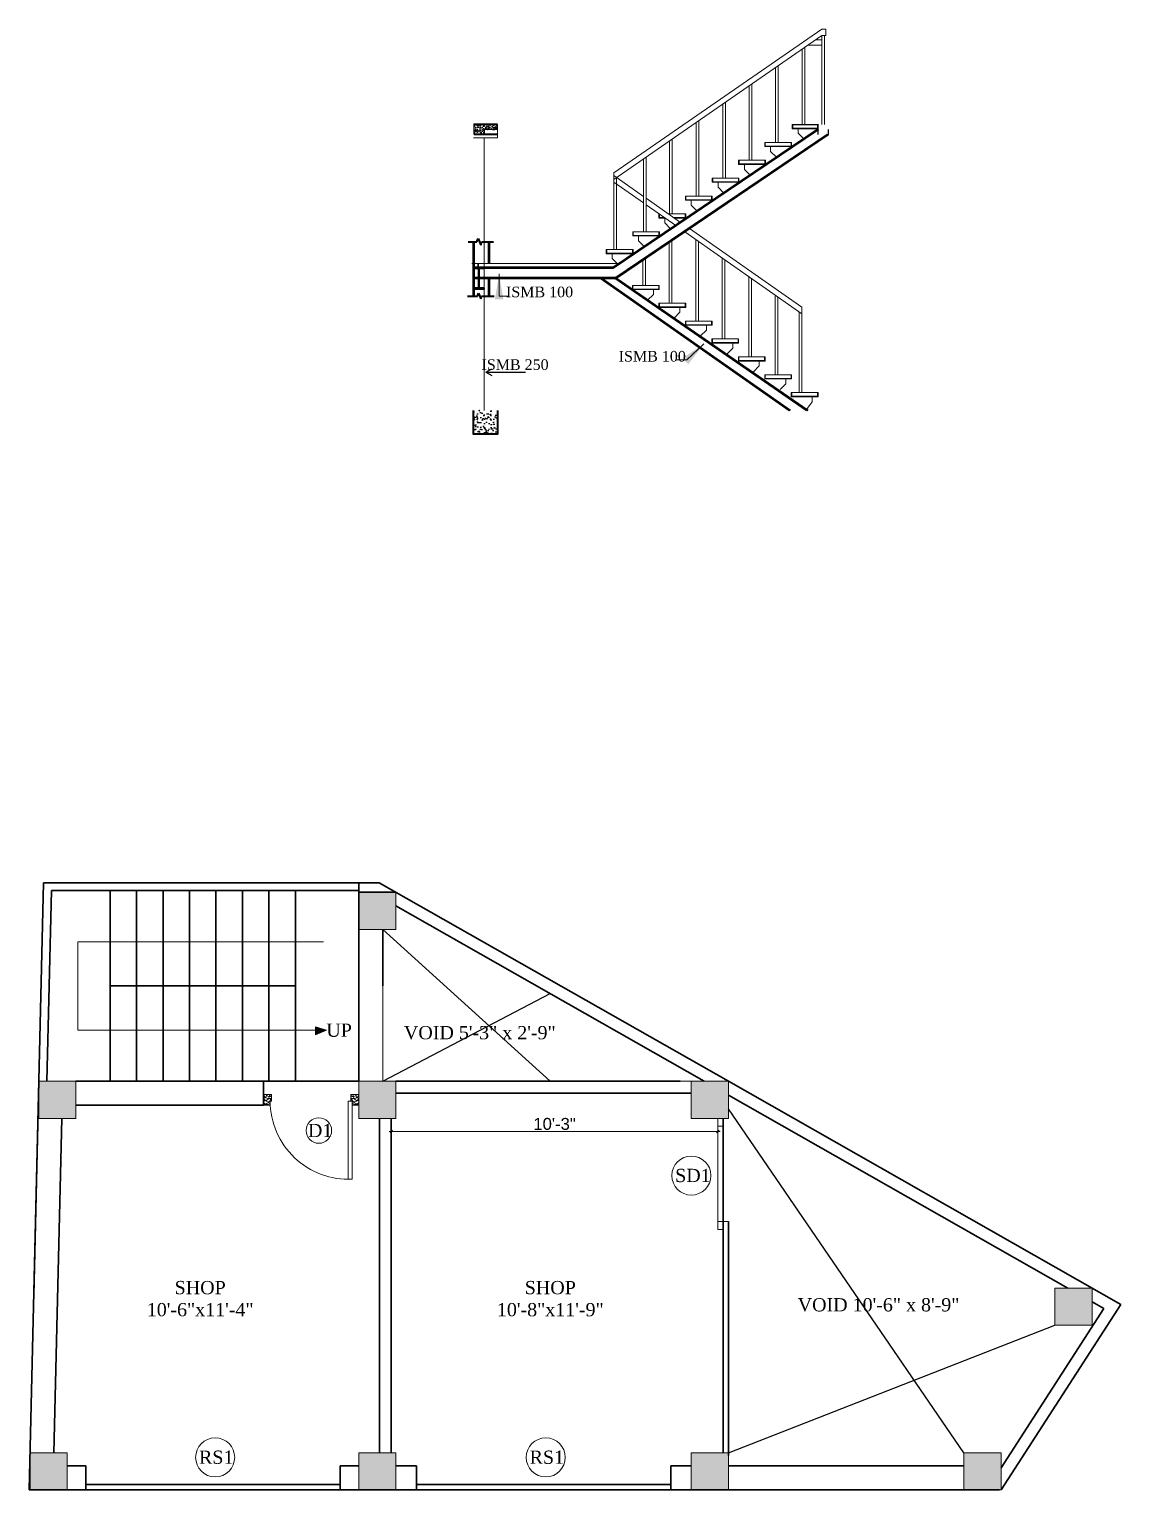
# Model space of a CAD drawing. Header units: inches. Extents: x 149946 to 166271, y -29520 to -26192.
# Drawn here: x 158890 to 159303, y -28982 to -28430 of the extents above; entities that cross this region are included whole.
import ezdxf

# ---------------------------------------------------------------- set-up
doc = ezdxf.new("R2010")
doc.units = ezdxf.units.IN
doc.header["$LTSCALE"] = 5
doc.header["$MEASUREMENT"] = 0
for name, color, linetype in [('_KTI_CONTROL', 7, 'Continuous'), ('DIM', 5, 'Continuous'), ('TEXT', 6, 'Continuous'), ('WALL', 7, 'Continuous')]:
    doc.layers.add(name, color=color, linetype=linetype)
for name, color, linetype, lineweight in [('A-WALL', 7, 'Continuous', 9), ('Dimension', 7, 'Continuous', 18), ('DOOR', 62, 'Continuous', 0), ('ELE', 255, 'Continuous', 35), ('ELEVATION', 85, 'Continuous', 18), ('Elevation2 0.25 MG', 11, 'Continuous', 40), ('HATCH', 253, 'Continuous', 0), ('TXT', 114, 'Continuous', 13), ('windows', 6, 'Continuous', 9)]:
    doc.layers.add(name, color=color, linetype=linetype, lineweight=lineweight)
doc.layers.add('dim line', color=7, linetype='Continuous', lineweight=15, true_color=0xfab2b2)
doc.styles.add('ARIAL', font='cityb___.ttf')
doc.styles.add('DIM', font='dutch.ttf')
doc.styles.add('ordinary', font='times.ttf')
doc.styles.get("Standard").update_dxf_attribs({"font": 'arial.ttf'})
doc.dimstyles.new('ARROW-1', dxfattribs={"dimscale": 96, "dimtxt": 4, "dimasz": 0.1, "dimexe": 0, "dimexo": 0, "dimgap": 0.03125, "dimtad": 1, "dimdec": 0, "dimlfac": 2, "dimzin": 3, "dimdsep": 46, "dimlunit": 4, "dimtxsty": 'ARIAL', "dimcen": 0.09375, "dimclrd": 256, "dimclre": 256, "dimclrt": 256, "dimadec": 0, "dimazin": 0, "dimtfac": 1, "dimtdec": 0, "dimtix": 1, "dimtmove": 1, "dimatfit": 3, "dimfxl": 1, "dimfrac": 2, "dimtolj": 1, "dimtzin": 0, "dimlwd": -1, "dimlwe": -1, "dimarcsym": 0})
doc.dimstyles.new('Standard$0', dxfattribs={"dimtxt": 6, "dimasz": 4, "dimexe": 3, "dimexo": 6, "dimgap": 3, "dimtad": 1, "dimdec": 1, "dimzin": 0, "dimdsep": 46, "dimlunit": 4, "dimtxsty": 'Standard', "dimcen": 0.09, "dimclrd": 6, "dimclre": 6, "dimclrt": 7, "dimadec": 0, "dimazin": 0, "dimtfac": 1, "dimtdec": 1, "dimtix": 1, "dimtofl": 0, "dimtmove": 1, "dimatfit": 3, "dimfxl": 1, "dimtolj": 1, "dimtzin": 0, "dimlwd": 18, "dimlwe": 18, "dimarcsym": 0})

# ---------------------------------------------------------------- blocks, each defined once
blk = doc.blocks.new('A$C27B36B59')
at = {"layer": 'DOOR'}
for p, q in [((0, 4), (0, 0)), ((2.5, 4), (0, 4)), ((0, 0), (3, 0)), ((2.5, 2.5), (2.5, 4)), ((3, 2.5), (2.5, 2.5)), ((3, 0), (3, 2.5))]:
    blk.add_line(p, q, dxfattribs=at)
for centre, radius, start, end in [((-1.4, -0.54), 4.75, 22.1411, 72.838), ((1.34, 2.09), 1.64, 45.138, 144.8948), ((2.21, 0.3), 2.49, 83.3149, 152.658), ((0.13, 0.37), 2.05, 349.4875, 93.6805), ((1.96, -0.47), 2.01, 58.7447, 166.495), ((-0.06, 0.32), 1.13, 343.542, 86.947), ((2.08, -0.4), 1.17, 38.2816, 160.1519)]:
    blk.add_arc(centre, radius, start, end, dxfattribs=at)
blk = doc.blocks.new('D2')
at = {"layer": 'DOOR'}
for p, q in [((74473.95, 24047.59), (74473.95, 24018.09)), ((74473.95, 24047.59), (74475.45, 24047.59)), ((74475.45, 24047.59), (74475.45, 24018.13))]:
    blk.add_line(p, q, dxfattribs=at)
blk.add_arc((74473.95, 24047.59), 29.5, 180, 272.9146, dxfattribs=at)
at = {"layer": 'DOOR', "xscale": -1, "rotation": 180}
blk.add_blockref('A$C27B36B59', (74441.95, 24050.09), dxfattribs=at)
at = {"layer": 'DOOR', "rotation": 180}
blk.add_blockref('A$C27B36B59', (74477.95, 24050.09), dxfattribs=at)
blk = doc.blocks.new('oblique')
at = {"color": 0, "lineweight": -2}
blk.add_line((0.25, 0.25), (-0.25, -0.25), dxfattribs=at)
at = {"layer": 'dim line', "lineweight": 9}
for p, q in [((-0.4375, 0), (0.4375, 0)), ((0, 0.4375), (0, -0.4375))]:
    blk.add_line(p, q, dxfattribs=at)
blk = doc.blocks.new('*D688')
at = {"layer": 'A-WALL', "color": 33, "lineweight": 0, "ltscale": 5}
blk.add_line((159027.15, -28846.54), (159150.46, -28846.54), dxfattribs=at)
at = {"layer": 'A-WALL', "color": 47, "lineweight": 0, "ltscale": 5}
for p, q in [((159027.15, -28846.62), (159027.15, -28849.54)), ((159150.46, -28846.62), (159150.46, -28849.54))]:
    blk.add_line(p, q, dxfattribs=at)
at = {"layer": 'Defpoints', "color": 0, "ltscale": 5}
for p in [(159027.15, -28841.62), (159150.46, -28841.62), (159150.46, -28846.54)]:
    blk.add_point(p, dxfattribs=at)
at = {"layer": 'A-WALL', "color": 33, "lineweight": 0, "ltscale": 5, "xscale": 2, "yscale": 2, "zscale": 2, "rotation": 180}
blk.add_blockref('oblique', (159027.15, -28846.54), dxfattribs=at)
at = {"layer": 'A-WALL', "color": 33, "lineweight": 0, "ltscale": 5, "xscale": 2, "yscale": 2, "zscale": 2}
blk.add_blockref('oblique', (159150.46, -28846.54), dxfattribs=at)
at = {"layer": 'A-WALL', "color": 7, "ltscale": 5, "insert": (159088.81, -28843.74), "char_height": 4.5, "attachment_point": 5}
blk.add_mtext('\\A1;10\'-3"', dxfattribs=at)
blk = doc.blocks.new('_OBLIQUE')
at = {"color": 0, "linetype": 'ByBlock'}
blk.add_line((-0.5, -0.5), (0.5, 0.5), dxfattribs=at)

msp = doc.modelspace()

# ---------------------------------------------------------------- hatches: boundary and pattern name
h = msp.add_hatch()
h.set_pattern_fill('AR-CONC', color=256, scale=0.5, style=0)
h.set_pattern_definition([(130, (375952.7917, -58145.887), (-3.586300913, -0.313760675), [0.375, -4.125]), (185, (375952.7917, -58145.887), (0.69375667, 3.76096067), [0.3, -3.3]), (79.5485555, (375952.493, -58145.913), (-2.892544234, 3.447199955), [0.31870096, -3.50571056]), (133.8158, (375952.7917, -58144.887), (-5.33620665, -0.8275964), [0.5625, -6.1875]), (83.3643645, (375952.347, -58144.956), (-4.67330973, 4.870593), [0.47805171, -5.2585688]), (188.815836, (375952.7917, -58144.887), (-4.67330973, 4.870593), [0.45, -4.95]), (159, (375952.2917, -58145.137), (-2.98453526, -2.013094453), [0.375, -4.125]), (214, (375952.2917, -58145.137), (-1.21657666, 3.625750225), [0.3, -3.3]), (108.5485553, (375952.043, -58145.3047), (-4.201111884, 1.612655764), [0.31870095, -3.50571056]), (142.5, (375952.7917, -58145.887), (-0.0607992766, 1.664469269), [0, -3.26, 0, -3.35, 0, -3.3125]), (172.5, (375952.7917, -58145.887), (-1.315347687, 1.97205856), [0, -1.91, 0, -3.185, 0, -1.2625]), (212.5, (375953.9067, -58145.887), (-2.669112181, -0.112774359), [0, -1.25, 0, -3.9, 0, -5.175]), (222.5, (375954.4067, -58145.887), (-2.915930847, 0.500524912), [0, -1.625, 0, -2.59, 0, -3.675])])
h.paths.add_polyline_path([(159058.2, -28583.27), (159058.2, -28574.27), (159067.2, -28574.27), (159067.2, -28583.27)])
at = {"layer": 'A-WALL', "ltscale": 5}
msp.add_hatch(color=1, dxfattribs=at).paths.add_polyline_path([(159002.67, -28808.35), (158998.47, -28807), (158998.47, -28810.12)])
at = {"layer": 'Dimension', "lineweight": -2, "ltscale": 0.08}
h = msp.add_hatch(dxfattribs=at)
h.set_pattern_fill('AR-CONC', color=256, scale=0.23806, style=0)
h.set_pattern_definition([(130, (238627.4187, 53205.8961), (-1.707506646, -0.149387475), [0.178544692, -1.963991613]), (185, (238627.4187, 53205.8961), (0.330310855, 1.790665505), [0.142835754, -1.57119329]), (79.5486, (238627.2764, 53205.8837), (-1.37719706, 1.641276943), [0.151739635, -1.669136033]), (133.8158, (238627.4187, 53206.3723), (-2.54066966, -0.394033886), [0.26781704, -2.94598742]), (83.3644, (238627.207, 53206.3394), (-2.2250542, 2.318981004), [0.22760946, -2.50370365]), (188.8158, (238627.4187, 53206.3723), (-2.22505239, 2.31898274), [0.21425363, -2.356789936]), (159, (238627.1806, 53206.2532), (-1.420994478, -0.958472878), [0.178544692, -1.963991613]), (214, (238627.1806, 53206.2532), (-0.57923548, 1.72628922), [0.142835754, -1.57119329]), (108.5486, (238627.0622, 53206.1734), (-2.00023054, 0.767814776), [0.151739635, -1.669136033]), (142.5, (238627.41866, 53205.89615), (-0.0289477016, 0.7924857418), [0, -1.552148523, 0, -1.594999249, 0, -1.57714478]), (172.5, (238627.4187, 53205.89615), (-0.626262261, 0.938934902), [0, -0.909387632, 0, -1.516439585, 0, -0.601100463]), (212.5, (238627.94953, 53205.89615), (-1.2708155, -0.053694035), [0, -0.595148974, 0, -1.856864798, 0, -2.463916751]), (222.5, (238628.1876, 53205.8961), (-1.3883306, 0.23830951), [0, -0.773693666, 0, -1.233148673, 0, -1.749737982])])
h.paths.add_polyline_path([(159067.2, -28466.27), (159067.2, -28468.18), (159062.2, -28468.18), (159062.2, -28470.08), (159058.39, -28470.08), (159058.39, -28466.27)])
at = {"layer": 'WALL', "linetype": 'ByBlock', "ltscale": 5, "true_color": 0xf8991e}
h = msp.add_hatch(color=30, dxfattribs=at)
h.dxf.hatch_style = 1
h.paths.add_polyline_path([(159014.9, -28770.24), (159028.9, -28770.24), (159028.9, -28756.24), (159014.9, -28756.24)])
h = msp.add_hatch(color=30, dxfattribs=at)
h.dxf.hatch_style = 1
h.paths.add_polyline_path([(158894.01, -28841.62), (158908.01, -28841.62), (158908.01, -28827.62), (158894.01, -28827.62)])
h = msp.add_hatch(color=30, dxfattribs=at)
h.dxf.hatch_style = 1
h.paths.add_polyline_path([(159014.9, -28841.62), (159028.9, -28841.62), (159028.9, -28827.62), (159014.9, -28827.62)])
h = msp.add_hatch(color=30, dxfattribs=at)
h.dxf.hatch_style = 1
h.paths.add_polyline_path([(159154.46, -28841.62), (159154.46, -28827.62), (159140.46, -28827.62), (159140.46, -28841.62)])
h = msp.add_hatch(color=30, dxfattribs=at)
h.dxf.hatch_style = 1
h.paths.add_polyline_path([(159277.85, -28905.72), (159277.85, -28919.72), (159291.85, -28919.72), (159291.85, -28905.72)])
h = msp.add_hatch(color=30, dxfattribs=at)
h.dxf.hatch_style = 1
h.paths.add_polyline_path([(158890.69, -28967.9), (158890.69, -28981.9), (158904.69, -28981.9), (158904.69, -28967.9)])
h = msp.add_hatch(color=30, dxfattribs=at)
h.dxf.hatch_style = 1
h.paths.add_polyline_path([(159014.9, -28967.9), (159014.9, -28981.9), (159028.9, -28981.9), (159028.9, -28967.9)])
h = msp.add_hatch(color=30, dxfattribs=at)
h.dxf.hatch_style = 1
h.paths.add_polyline_path([(159140.46, -28967.9), (159140.46, -28981.9), (159154.46, -28981.9), (159154.46, -28967.9)])
h = msp.add_hatch(color=30, dxfattribs=at)
h.dxf.hatch_style = 1
h.paths.add_polyline_path([(159243.47, -28967.9), (159243.47, -28981.9), (159257.47, -28981.9), (159257.47, -28967.9)])

# ---------------------------------------------------------------- linework, layer by layer
at = {"layer": '_KTI_CONTROL', "ltscale": 20}
for p, q in [((159067.2, -28466.27), (159058.2, -28466.27)), ((159108.25, -28520.27), (159058.2, -28520.27))]:
    msp.add_line(p, q, dxfattribs=at)
at = {"layer": 'A-WALL', "ltscale": 6}
for p, q in [((159067.2, -28471.27), (159067.2, -28466.27)), ((159067.2, -28471.27), (159058.2, -28471.27)), ((159062.2, -28574.27), (159062.2, -28471.27))]:
    msp.add_line(p, q, dxfattribs=at)
at = {"layer": 'A-WALL', "lineweight": 30}
for p, q in [((158890.35, -28981.9), (158895.79, -28752.62)), ((158895.79, -28752.62), (159022.53, -28752.62)), ((158897.01, -28827.62), (158898.72, -28755.62)), ((158898.72, -28755.62), (159014.9, -28755.62)), ((158920.9, -28755.62), (158920.9, -28827.62)), ((158930.9, -28755.62), (158930.9, -28827.62)), ((158940.9, -28755.62), (158940.9, -28827.62)), ((158950.9, -28755.62), (158950.9, -28827.62)), ((158960.9, -28755.62), (158960.9, -28827.62)), ((158970.9, -28755.62), (158970.9, -28827.62)), ((158980.9, -28755.62), (158980.9, -28827.62)), ((158990.9, -28755.62), (158990.9, -28827.62)), ((159014.9, -28752.62), (159014.9, -28827.62)), ((159028.9, -28756.24), (159014.9, -28756.24)), ((159022.53, -28752.62), (159154.46, -28827.62)), ((159028.9, -28761.41), (159145.36, -28827.62)), ((159023.9, -28770.24), (159023.9, -28791.62)), ((158920.9, -28791.62), (158990.9, -28791.62)), ((158894.01, -28827.62), (158892.09, -28908.53)), ((158908.01, -28827.62), (159014.9, -28827.62)), ((158978.9, -28836.62), (158978.9, -28827.62)), ((159028.9, -28827.62), (159136.25, -28827.62)), ((159154.46, -28827.62), (159302.71, -28911.9)), ((159140.46, -28832.12), (159028.9, -28832.12)), ((159154.46, -28832.8), (159282.74, -28905.72)), ((158978.9, -28836.62), (158908.01, -28836.62)), ((158899.69, -28967.9), (158902.68, -28841.62)), ((159022.65, -28841.62), (159022.65, -28967.9)), ((159027.15, -28841.62), (159027.15, -28967.9)), ((159152.46, -28841.62), (159152.46, -28967.9)), ((159154.46, -28880.62), (159154.46, -28968.9)), ((159291.85, -28910.9), (159296.34, -28913.46)), ((159302.71, -28911.9), (159257.47, -28981.9)), ((159296.34, -28913.46), (159257.47, -28973.61)), ((158904.69, -28972.9), (158911.79, -28972.9)), ((158911.79, -28981.9), (158911.79, -28972.9)), ((159007.79, -28981.9), (159007.79, -28972.9)), ((159007.79, -28972.9), (159014.9, -28972.9)), ((159036.68, -28972.9), (159028.9, -28972.9)), ((159036.68, -28981.9), (159036.68, -28972.9)), ((159132.68, -28981.9), (159132.68, -28972.9)), ((159132.68, -28972.9), (159140.46, -28972.9)), ((159243.47, -28972.9), (159154.46, -28972.9)), ((159256.83, -28981.9), (158890.35, -28981.9)), ((159256.83, -28981.9), (158890.35, -28981.9)), ((159007.79, -28979.9), (158911.79, -28979.9)), ((159132.68, -28979.9), (159036.68, -28979.9))]:
    msp.add_line(p, q, dxfattribs=at)
at = {"layer": 'A-WALL', "ltscale": 5}
for p, q in [((159001.47, -28774.95), (158908.72, -28774.95)), ((158908.72, -28774.95), (158908.72, -28808.35)), ((159023.9, -28791.62), (159023.9, -28827.62)), ((158908.72, -28808.35), (158998.47, -28808.35)), ((159002.67, -28808.35), (158998.47, -28807)), ((158998.47, -28807), (158998.47, -28810.12)), ((158998.47, -28810.12), (159002.67, -28808.35)), ((158908.01, -28827.62), (158894.01, -28827.62)), ((159150.46, -28883.62), (159150.46, -28841.62)), ((159150.46, -28841.62), (159152.46, -28841.62)), ((159150.46, -28844.62), (159152.46, -28844.62)), ((159152.46, -28841.62), (159152.46, -28883.62)), ((159152.46, -28880.62), (159150.46, -28880.62)), ((159152.46, -28880.62), (159154.46, -28880.62)), ((159152.46, -28883.62), (159150.46, -28883.62))]:
    msp.add_line(p, q, dxfattribs=at)
for points in [[(159014.9, -28770.24), (159028.9, -28770.24), (159028.9, -28756.24), (159014.9, -28756.24)], [(159028.9, -28761.41), (159028.9, -28770.24), (159023.9, -28770.24), (159023.9, -28791.62), (159023.9, -28827.62), (159028.9, -28827.62), (159145.36, -28827.62)], [(158894.01, -28841.62), (158908.01, -28841.62), (158908.01, -28827.62), (158894.01, -28827.62)], [(159014.9, -28841.62), (159028.9, -28841.62), (159028.9, -28827.62), (159014.9, -28827.62)], [(159140.46, -28841.62), (159154.46, -28841.62), (159154.46, -28827.62), (159140.46, -28827.62)], [(159277.85, -28905.72), (159291.85, -28905.72), (159291.85, -28919.72), (159277.85, -28919.72)], [(158890.69, -28967.9), (158904.69, -28967.9), (158904.69, -28981.9), (158890.69, -28981.9)], [(159014.9, -28967.9), (159028.9, -28967.9), (159028.9, -28981.9), (159014.9, -28981.9)], [(159140.46, -28967.9), (159154.46, -28967.9), (159154.46, -28981.9), (159140.46, -28981.9)], [(159243.47, -28967.9), (159257.47, -28967.9), (159257.47, -28981.9), (159243.47, -28981.9)]]:
    msp.add_lwpolyline(points, close=True, dxfattribs=at)
for points in [[(159154.46, -28972.9), (159154.46, -28972.9), (159243.47, -28972.9), (159243.47, -28967.9), (159257.47, -28967.9), (159257.47, -28973.61), (159292.29, -28919.72), (159277.85, -28919.72), (159277.85, -28905.72), (159282.74, -28905.72), (159154.46, -28832.8), (159154.46, -28841.62)], [(159154.46, -28880.62), (159154.46, -28967.9)]]:
    msp.add_lwpolyline(points, dxfattribs=at)
for centre, radius in [((158999.77, -28846.21), 4.82), ((159140.48, -28863.23), 7.38), ((158960.61, -28969.66), 7.38), ((159085.5, -28969.66), 7.38)]:
    msp.add_circle(centre, radius, dxfattribs=at)
at = {"layer": 'DIM'}
for q in [(159065.11, -28558.58), (159077.78, -28559.81), (159065.11, -28561.05)]:
    msp.add_line((159062.81, -28559.81), q, dxfattribs=at)
at = {"layer": 'Dimension'}
for p, q in [((159111.17, -28484.52), (159189.77, -28430.27)), ((159189.77, -28430.27), (159191.32, -28430.27)), ((159191.32, -28432.7), (159191.32, -28430.27)), ((159111.17, -28486.99), (159189.77, -28432.7)), ((159189.77, -28432.7), (159189.77, -28466.27)), ((159189.77, -28432.7), (159191.32, -28432.7)), ((159190.77, -28432.7), (159190.77, -28466.27)), ((159182.29, -28466.27), (159182.29, -28437.87)), ((159183.29, -28466.27), (159183.29, -28437.18)), ((159172.29, -28473.02), (159172.29, -28444.78)), ((159173.29, -28473.02), (159173.29, -28444.09)), ((159162.38, -28479.77), (159162.38, -28451.62)), ((159163.38, -28479.77), (159163.38, -28450.93)), ((159152.41, -28486.52), (159152.41, -28458.51)), ((159153.41, -28486.52), (159153.41, -28457.82)), ((159142.28, -28493.27), (159142.28, -28465.51)), ((159143.28, -28493.27), (159143.28, -28464.82)), ((159180.19, -28467.85), (159185.79, -28467.85)), ((159132.27, -28500.02), (159132.27, -28472.42)), ((159133.27, -28500.02), (159133.27, -28471.73)), ((159169.81, -28474.6), (159175.66, -28474.6)), ((159122.38, -28506.77), (159122.38, -28479.25)), ((159123.38, -28506.77), (159123.38, -28478.55)), ((159111.17, -28513.52), (159111.17, -28484.52)), ((159122.38, -28493.41), (159111.17, -28485.57)), ((159159.9, -28481.35), (159165.75, -28481.35)), ((159122.38, -28495.85), (159111.17, -28488.01)), ((159112.17, -28513.52), (159112.17, -28486.26)), ((159149.93, -28488.1), (159155.78, -28488.1)), ((159136.44, -28503.23), (159123.38, -28494.11)), ((159134.66, -28504.43), (159123.38, -28496.55)), ((159139.81, -28494.85), (159145.66, -28494.85)), ((159182.26, -28537.71), (159137.96, -28506.74)), ((159182.26, -28535.27), (159139.74, -28505.54)), ((159119.92, -28508.35), (159125.77, -28508.35)), ((159132.16, -28533.77), (159132.16, -28510.66)), ((159133.16, -28533.77), (159133.16, -28509.99)), ((159142.16, -28540.52), (159142.16, -28509.68)), ((159143.16, -28540.52), (159143.16, -28510.38)), ((159109.92, -28515.1), (159115.77, -28515.1)), ((159122.16, -28527.02), (159122.16, -28517.42)), ((159123.16, -28527.02), (159123.16, -28516.75)), ((159152.16, -28547.27), (159152.16, -28516.67)), ((159153.16, -28547.27), (159153.16, -28517.37)), ((159162.16, -28554.02), (159162.16, -28523.66)), ((159163.16, -28554.02), (159163.16, -28524.36)), ((159126.77, -28528.6), (159120.92, -28528.6)), ((159136.77, -28535.35), (159130.92, -28535.35)), ((159172.16, -28560.77), (159172.16, -28530.65)), ((159173.16, -28560.77), (159173.16, -28531.35)), ((159182.26, -28567.52), (159182.26, -28535.27)), ((159181.26, -28567.52), (159181.26, -28537.01)), ((159146.77, -28542.1), (159140.92, -28542.1)), ((159156.77, -28548.85), (159150.92, -28548.85)), ((159166.77, -28555.6), (159160.92, -28555.6)), ((159176.77, -28562.35), (159170.92, -28562.35)), ((159186.77, -28569.1), (159180.92, -28569.1))]:
    msp.add_line(p, q, dxfattribs=at)
at = {"layer": 'Dimension', "lineweight": -2, "ltscale": 0.08}
for p, q in [((159058.39, -28470.08), (159058.39, -28466.27)), ((159062.2, -28468.18), (159062.2, -28470.08)), ((159067.2, -28468.18), (159062.2, -28468.18)), ((159188.35, -28470.08), (159188.35, -28466.27)), ((159192.16, -28468.18), (159192.16, -28470.08))]:
    msp.add_line(p, q, dxfattribs=at)
at = {"layer": 'ELE', "color": 116, "true_color": 0x136734}
for p, q in [((159067.2, -28466.27), (159058.26, -28466.27)), ((159188.35, -28467.85), (159110.81, -28520.27)), ((159188.35, -28468.13), (159110.88, -28520.51)), ((159067.2, -28470.08), (159058.39, -28470.08)), ((159191.75, -28470.08), (159111.96, -28524.03)), ((159192.18, -28470.08), (159112.04, -28524.27)), ((159056.17, -28510.54), (159059.42, -28510.54)), ((159058.2, -28531.05), (159058.2, -28510.54)), ((159058.45, -28531.05), (159058.45, -28510.54)), ((159059.42, -28510.54), (159059.99, -28509.36)), ((159059.99, -28509.36), (159060.94, -28511.8)), ((159060.94, -28511.8), (159061.34, -28510.54)), ((159061.34, -28510.54), (159065.72, -28510.54)), ((159063.95, -28518.7), (159063.95, -28510.54)), ((159064.2, -28518.7), (159064.2, -28510.54)), ((159057.82, -28524.03), (159111.96, -28524.03)), ((159057.82, -28524.27), (159112.04, -28524.27)), ((159110.88, -28520.51), (159059.33, -28520.51)), ((159059.74, -28520.27), (159110.81, -28520.27)), ((159063.95, -28531.05), (159063.95, -28524.27)), ((159064.2, -28531.05), (159064.2, -28524.27)), ((159106.03, -28524.27), (159177.45, -28574.27)), ((159106.44, -28524.27), (159177.87, -28574.27)), ((159111.17, -28520.27), (159111.24, -28520.27)), ((159111.55, -28524.27), (159184, -28574.27)), ((159111.97, -28524.27), (159184.43, -28574.27)), ((159059.74, -28531.05), (159060.13, -28529.93)), ((159060.13, -28529.93), (159060.97, -28532.12)), ((159055.9, -28531.05), (159059.74, -28531.05)), ((159060.97, -28532.12), (159061.26, -28531.05)), ((159061.26, -28531.05), (159066.04, -28531.05))]:
    msp.add_line(p, q, dxfattribs=at)
at = {"layer": 'ELE'}
msp.add_lwpolyline([(159058.2, -28520.27), (159058.2, -28520.36, 0.157898), (159058.61, -28520.51), (159059.83, -28520.51, -0.414214), (159060.12, -28520.81), (159060.12, -28527.73, -0.414214), (159059.83, -28528.03), (159058.61, -28528.03, 0.157898), (159058.2, -28528.19), (159058.2, -28528.27), (159062.2, -28528.27), (159062.2, -28528.19, 0.153054), (159061.79, -28528.03), (159060.57, -28528.03, -0.414214), (159060.28, -28527.73), (159060.28, -28520.81, -0.414214), (159060.57, -28520.51), (159061.78, -28520.51, 0.157898), (159062.2, -28520.36), (159062.2, -28520.27), (159058.2, -28520.27)], format="xyb", dxfattribs=at)
at = {"layer": 'ELEVATION'}
for p, q in [((159188.15, -28466.35), (159178.43, -28466.35)), ((159188.53, -28466.27), (159178.81, -28466.27)), ((159178.15, -28473.02), (159168.43, -28473.02)), ((159168.24, -28479.77), (159158.52, -28479.77)), ((159158.27, -28486.52), (159148.55, -28486.52)), ((159148.15, -28493.27), (159138.43, -28493.27)), ((159138.35, -28500.02), (159131.84, -28500.02)), ((159128.26, -28506.77), (159118.55, -28506.77)), ((159118.27, -28513.52), (159108.55, -28513.52)), ((159057.62, -28518.7), (159112.39, -28518.7)), ((159111.1, -28520.08), (159059, -28520.08)), ((159061.45, -28520.08), (159061.45, -28520.27)), ((159118.43, -28527.02), (159128.15, -28527.02)), ((159128.43, -28533.77), (159138.15, -28533.77)), ((159138.43, -28540.52), (159148.15, -28540.52)), ((159148.43, -28547.27), (159158.15, -28547.27)), ((159158.43, -28554.02), (159168.15, -28554.02)), ((159168.43, -28560.77), (159178.15, -28560.77)), ((159178.43, -28567.52), (159188.15, -28567.52))]:
    msp.add_line(p, q, dxfattribs=at)
for points in [[(159178.61, -28466.27), (159178.61, -28467.85), (159180.19, -28467.85), (159180.19, -28467.65), (159178.81, -28467.65), (159178.81, -28466.27), (159178.61, -28466.27)], [(159180.82, -28469.54), (159180.82, -28467.77)], [(159182.88, -28471.6), (159180.82, -28469.54)], [(159188.35, -28466.35), (159188.35, -28467.85), (159185.79, -28467.85), (159185.79, -28467.66), (159188.16, -28467.66), (159188.16, -28466.35), (159188.35, -28466.35)], [(159168.24, -28473.02), (159168.24, -28474.6), (159169.81, -28474.6), (159169.81, -28474.4), (159168.43, -28474.4), (159168.43, -28473.02), (159168.24, -28473.02)], [(159170.44, -28476.45), (159170.44, -28474.6)], [(159178.35, -28473.02), (159178.35, -28474.6), (159175.66, -28474.6), (159175.66, -28474.4), (159178.15, -28474.4), (159178.15, -28473.02), (159178.35, -28473.02)], [(159158.33, -28479.77), (159158.33, -28481.35), (159159.9, -28481.35), (159159.9, -28481.15), (159158.52, -28481.15), (159158.52, -28479.77), (159158.33, -28479.77)], [(159168.44, -28479.77), (159168.44, -28481.35), (159165.75, -28481.35), (159165.75, -28481.15), (159168.24, -28481.15), (159168.24, -28479.77), (159168.44, -28479.77)], [(159172.6, -28478.62), (159170.44, -28476.45)], [(159160.53, -28483.2), (159160.53, -28481.35)], [(159162.69, -28485.37), (159160.53, -28483.2)], [(159148.35, -28486.52), (159148.35, -28488.1), (159149.93, -28488.1), (159149.93, -28487.9), (159148.55, -28487.9), (159148.55, -28486.52), (159148.35, -28486.52)], [(159150.56, -28489.95), (159150.56, -28488.1)], [(159152.61, -28492.01), (159150.56, -28489.95)], [(159158.46, -28486.52), (159158.46, -28488.1), (159155.78, -28488.1), (159155.78, -28487.9), (159158.27, -28487.9), (159158.27, -28486.52), (159158.46, -28486.52)], [(159138.24, -28493.27), (159138.24, -28494.85), (159139.81, -28494.85), (159139.81, -28494.65), (159138.43, -28494.65), (159138.43, -28493.27), (159138.24, -28493.27)], [(159140.44, -28496.7), (159140.44, -28494.85)], [(159142.6, -28498.87), (159140.44, -28496.7)], [(159148.35, -28493.27), (159148.35, -28494.85), (159145.66, -28494.85), (159145.66, -28494.65), (159148.15, -28494.65), (159148.15, -28493.27), (159148.35, -28493.27)], [(159128.24, -28500.02), (159128.24, -28501.6), (159129.81, -28501.6), (159129.81, -28501.4), (159128.43, -28501.4), (159128.43, -28500.02), (159128.24, -28500.02)], [(159130.61, -28501.6), (159129.81, -28501.6), (159129.81, -28501.4), (159130.33, -28501.4)], [(159130.44, -28503.45), (159130.44, -28501.6)], [(159133.82, -28501.4), (159135.66, -28501.4), (159135.66, -28501.6), (159134.1, -28501.6)], [(159138.35, -28500.02), (159138.35, -28501.6), (159135.66, -28501.6), (159135.66, -28501.4), (159138.15, -28501.4), (159138.15, -28500.02), (159138.35, -28500.02)], [(159138.24, -28501.6), (159135.66, -28501.6), (159135.66, -28501.4), (159137.96, -28501.4)], [(159118.35, -28506.77), (159118.35, -28508.35), (159119.92, -28508.35), (159119.92, -28508.15), (159118.55, -28508.15), (159118.55, -28506.77), (159118.35, -28506.77)], [(159128.46, -28506.77), (159128.46, -28508.35), (159125.77, -28508.35), (159125.77, -28508.15), (159128.26, -28508.15), (159128.26, -28506.77), (159128.46, -28506.77)], [(159132.6, -28505.62), (159130.44, -28503.45)], [(159108.35, -28513.52), (159108.35, -28515.1), (159109.92, -28515.1), (159109.92, -28514.9), (159108.55, -28514.9), (159108.55, -28513.52), (159108.35, -28513.52)], [(159118.46, -28513.52), (159118.46, -28515.1), (159115.77, -28515.1), (159115.77, -28514.9), (159118.27, -28514.9), (159118.27, -28513.52), (159118.46, -28513.52)], [(159120.55, -28510.2), (159120.55, -28508.35)], [(159120.55, -28510.2), (159120.55, -28508.35)], [(159122.72, -28512.37), (159120.55, -28510.2)], [(159059.88, -28518.7), (159059.88, -28520.27), (159061.45, -28520.27), (159061.45, -28520.08), (159060.07, -28520.08), (159060.07, -28518.7), (159059.88, -28518.7)], [(159110.55, -28516.95), (159110.55, -28515.1)], [(159110.55, -28516.95), (159110.55, -28515.1)], [(159112.82, -28519.12), (159110.65, -28516.95)], [(159118.24, -28527.02), (159118.24, -28528.6), (159120.92, -28528.6), (159120.92, -28528.4), (159118.43, -28528.4), (159118.43, -28527.02), (159118.24, -28527.02)], [(159126.15, -28530.45), (159126.15, -28528.6)], [(159128.35, -28527.02), (159128.35, -28528.6), (159126.77, -28528.6), (159126.77, -28528.4), (159128.15, -28528.4), (159128.15, -28527.02), (159128.35, -28527.02)], [(159123.98, -28532.62), (159126.15, -28530.45)], [(159128.24, -28533.77), (159128.24, -28535.35), (159130.92, -28535.35), (159130.92, -28535.15), (159128.43, -28535.15), (159128.43, -28533.77), (159128.24, -28533.77)], [(159136.15, -28537.2), (159136.15, -28535.35)], [(159138.35, -28533.77), (159138.35, -28535.35), (159136.77, -28535.35), (159136.77, -28535.15), (159138.15, -28535.15), (159138.15, -28533.77), (159138.35, -28533.77)], [(159133.98, -28539.37), (159136.15, -28537.2)], [(159138.24, -28540.52), (159138.24, -28542.1), (159140.92, -28542.1), (159140.92, -28541.9), (159138.43, -28541.9), (159138.43, -28540.52), (159138.24, -28540.52)], [(159148.35, -28540.52), (159148.35, -28542.1), (159146.77, -28542.1), (159146.77, -28541.9), (159148.15, -28541.9), (159148.15, -28540.52), (159148.35, -28540.52)], [(159143.98, -28546.12), (159146.15, -28543.95)], [(159146.15, -28543.95), (159146.15, -28542.1)], [(159148.24, -28547.27), (159148.24, -28548.85), (159150.92, -28548.85), (159150.92, -28548.65), (159148.43, -28548.65), (159148.43, -28547.27), (159148.24, -28547.27)], [(159153.98, -28552.87), (159156.15, -28550.7)], [(159156.15, -28550.7), (159156.15, -28548.85)], [(159158.35, -28547.27), (159158.35, -28548.85), (159156.77, -28548.85), (159156.77, -28548.65), (159158.15, -28548.65), (159158.15, -28547.27), (159158.35, -28547.27)], [(159158.24, -28554.02), (159158.24, -28555.6), (159160.92, -28555.6), (159160.92, -28555.4), (159158.43, -28555.4), (159158.43, -28554.02), (159158.24, -28554.02)], [(159163.98, -28559.62), (159166.14, -28557.45)], [(159166.14, -28557.45), (159166.14, -28555.6)], [(159168.35, -28554.02), (159168.35, -28555.6), (159166.77, -28555.6), (159166.77, -28555.4), (159168.15, -28555.4), (159168.15, -28554.02), (159168.35, -28554.02)], [(159168.24, -28560.77), (159168.24, -28562.35), (159170.92, -28562.35), (159170.92, -28562.15), (159168.43, -28562.15), (159168.43, -28560.77), (159168.24, -28560.77)], [(159176.14, -28564.2), (159176.14, -28562.35)], [(159178.35, -28560.77), (159178.35, -28562.35), (159176.77, -28562.35), (159176.77, -28562.15), (159178.15, -28562.15), (159178.15, -28560.77), (159178.35, -28560.77)], [(159173.98, -28566.37), (159176.14, -28564.2)], [(159178.24, -28567.52), (159178.24, -28569.1), (159180.92, -28569.1), (159180.92, -28568.9), (159178.43, -28568.9), (159178.43, -28567.52), (159178.24, -28567.52)], [(159186.77, -28568.9), (159180.92, -28568.9), (159180.92, -28569.1), (159186.77, -28569.1)], [(159188.35, -28567.52), (159188.35, -28569.1), (159186.77, -28569.1), (159186.77, -28568.9), (159188.15, -28568.9), (159188.15, -28567.52), (159188.35, -28567.52)], [(159183.98, -28573.87), (159186.14, -28570.95)], [(159186.14, -28570.95), (159186.14, -28569.1)]]:
    msp.add_lwpolyline(points, dxfattribs=at)
for points in [[(159185.79, -28467.85), (159180.19, -28467.85), (159180.19, -28467.66), (159185.79, -28467.66)], [(159175.66, -28474.6), (159169.81, -28474.6), (159169.81, -28474.4), (159175.66, -28474.4)], [(159165.75, -28481.35), (159159.9, -28481.35), (159159.9, -28481.15), (159165.75, -28481.15)], [(159155.78, -28488.1), (159149.93, -28488.1), (159149.93, -28487.9), (159155.78, -28487.9)], [(159145.66, -28494.85), (159139.81, -28494.85), (159139.81, -28494.65), (159145.66, -28494.65)], [(159125.77, -28508.35), (159119.92, -28508.35), (159119.92, -28508.15), (159125.77, -28508.15)], [(159115.77, -28515.1), (159109.92, -28515.1), (159109.92, -28514.9), (159115.77, -28514.9)], [(159120.92, -28528.6), (159126.77, -28528.6), (159126.77, -28528.4), (159120.92, -28528.4)], [(159130.92, -28535.35), (159136.77, -28535.35), (159136.77, -28535.15), (159130.92, -28535.15)], [(159140.92, -28542.1), (159146.77, -28542.1), (159146.77, -28541.9), (159140.92, -28541.9)], [(159150.92, -28548.85), (159156.77, -28548.85), (159156.77, -28548.65), (159150.92, -28548.65)], [(159160.92, -28555.6), (159166.77, -28555.6), (159166.77, -28555.4), (159160.92, -28555.4)], [(159170.92, -28562.35), (159176.77, -28562.35), (159176.77, -28562.15), (159170.92, -28562.15)]]:
    msp.add_lwpolyline(points, close=True, dxfattribs=at)
at = {"layer": 'Elevation2 0.25 MG', "flags": 128}
msp.add_lwpolyline([(159067.2, -28574.27), (159067.2, -28583.27), (159058.2, -28583.27), (159058.2, -28574.27)], dxfattribs=at)
at = {"layer": 'WALL', "color": 30, "linetype": 'ByBlock', "ltscale": 5, "true_color": 0xf8991e}
for p, q in [((159023.9, -28770.24), (159087.13, -28827.62)), ((159023.9, -28827.62), (159087.13, -28794.52)), ((159243.47, -28967.9), (159154.46, -28837.97)), ((159154.46, -28967.9), (159277.85, -28919.72))]:
    msp.add_line(p, q, dxfattribs=at)
at = {"layer": 'windows', "ltscale": 6}
for points in [[(159184.61, -28436.27), (159189.77, -28436.27)], [(159187.5, -28434.27), (159189.77, -28434.27)]]:
    msp.add_lwpolyline(points, dxfattribs=at)

# ---------------------------------------------------------------- block references
at = {"layer": 'WALL', "color": 2, "linetype": 'ByBlock'}
msp.add_blockref('D2', (84536.95, -52882.71), dxfattribs=at)

# ---------------------------------------------------------------- texts
at = {"layer": 'TEXT', "style": 'ordinary'}
for s, p in [('UP', (159002.59, -28810.82)), ('VOID 5\'-3" x 2\'-9"', (159031.9, -28811.75)), ('D1', (158995.65, -28848.7)), ('SD1', (159134.36, -28865.68)), ('VOID 10\'-6" x 8\'-9"', (159180.64, -28914.53)), ('RS1', (158954.49, -28972.1)), ('RS1', (159079.38, -28972.1))]:
    msp.add_text(s, height=5, dxfattribs=at).set_placement(p)
at = {"layer": 'TEXT', "char_height": 5, "attachment_point": 8, "style": 'ordinary'}
for s, insert in [('SHOP\\P10\'-6"x11\'-4"', (158954.94, -28916.44)), ('SHOP\\P10\'-8"x11\'-9"', (159087.2, -28916.44))]:
    msp.add_mtext_dynamic_manual_height_columns(s, width=101.5687, gutter_width=1720.72, heights=[0], dxfattribs=dict(at, insert=insert))
at = {"layer": 'TXT', "ltscale": 0.3, "style": 'DIM'}
msp.add_text('ISMB 250', height=4, dxfattribs=at).set_placement((159061.22, -28558.94))
at = {"layer": 'TXT', "ltscale": 0.3, "char_height": 4, "width": 62.0606, "attachment_point": 7, "style": 'DIM'}
for insert in [(159070.48, -28531.56), (159113.05, -28555.85)]:
    msp.add_mtext('\\A1;{\\C256;ISMB 100}', dxfattribs=dict(at, insert=insert))

# ---------------------------------------------------------------- dimensions: what is measured, and where the dimension line sits
at = {"layer": 'A-WALL', "ltscale": 5}
dim = msp.add_linear_dim(base=(159150.46, -28846.54), p1=(159027.15, -28841.62), p2=(159150.46, -28841.62), dimstyle='Standard$0', override={"dimtxt": 4.5, "dimasz": 2, "dimexo": 5, "dimgap": 0.5, "dimdec": 0, "dimzin": 12, "dimpost": '\\X', "dimblk": 'oblique', "dimcen": 3, "dimclrd": 33, "dimclre": 47, "dimtfac": 0.5, "dimtdec": 0, "dimfxl": 3, "dimlwd": 0, "dimlwe": 0}, dxfattribs=at)
dim.commit()
dim.dimension.update_dxf_attribs({"geometry": '*D688', "text_midpoint": (159088.81, -28843.74)})

# ---------------------------------------------------------------- leaders
at = {"layer": 'HATCH', "ltscale": 20}
for points in [[(159067.86, -28522.63), (159067.86, -28531.11), (159071.51, -28531.11)], [(159145.25, -28549.11), (159138.78, -28555.12), (159134.45, -28555.12)]]:
    msp.add_leader(points, dimstyle='ARROW-1', override={"dimtad": 0}, dxfattribs=at)

doc.saveas('drawing.dxf')
